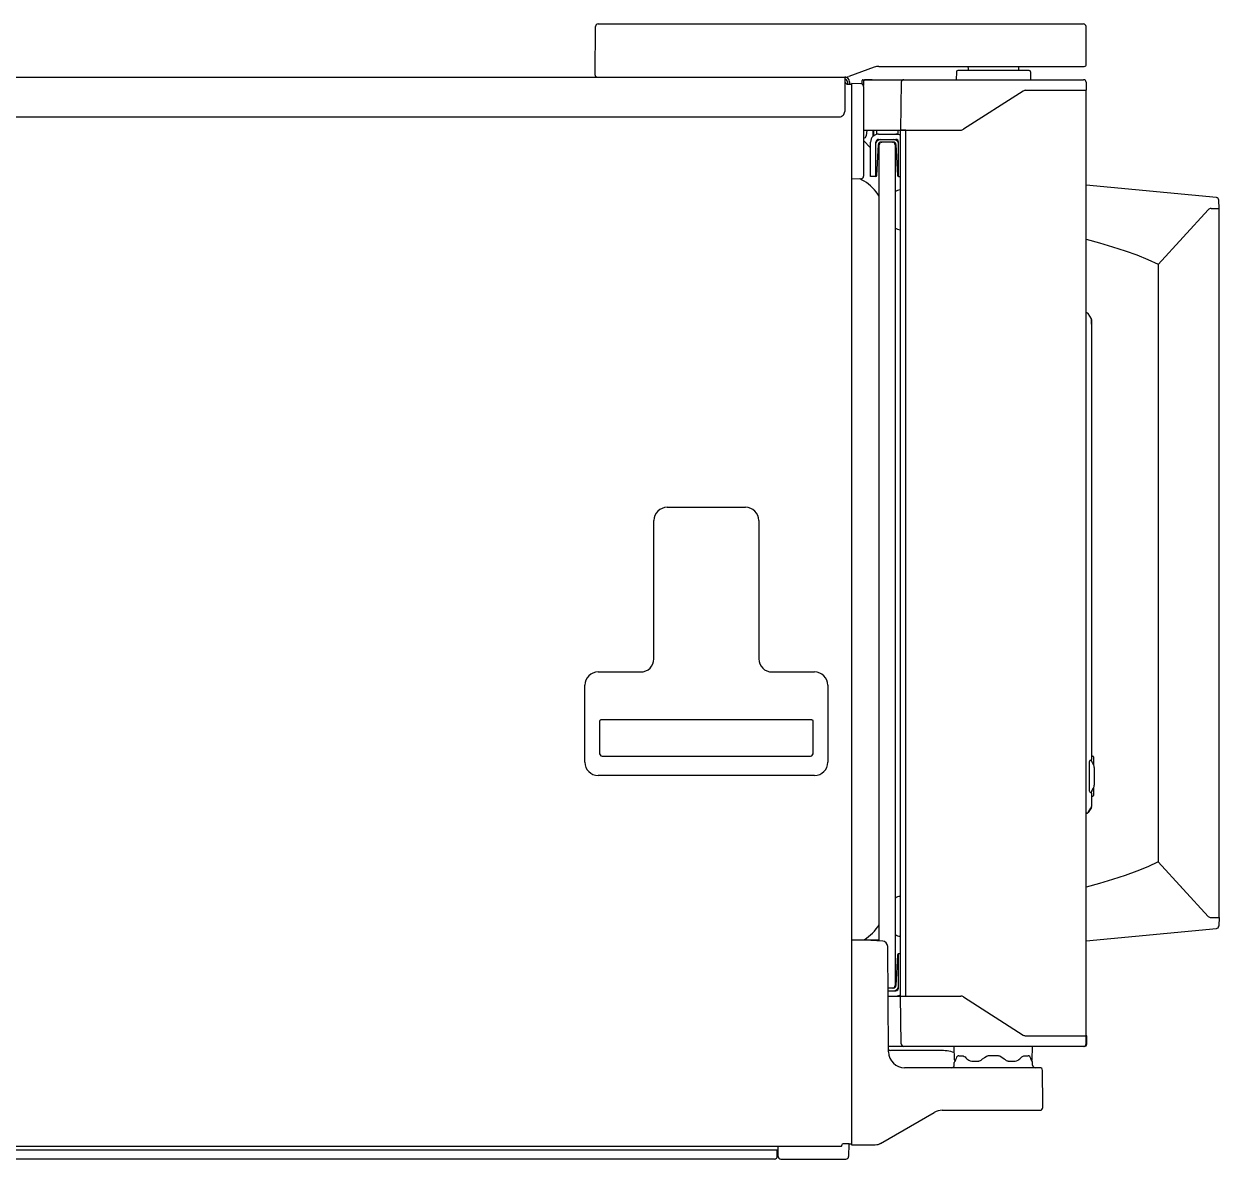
# Model space of a CAD drawing. Header units: millimetres. Extents: x -4975 to 152, y 3757 to 7264.
# Drawn here: x -298.5 to 151.6, y 5611.4 to 6038.8 of the extents above; entities that cross this region are included whole.
import ezdxf

# ---------------------------------------------------------------- set-up
doc = ezdxf.new("R2010")
doc.units = ezdxf.units.MM
doc.header["$LTSCALE"] = 346.5
doc.layers.get('0').update_dxf_attribs({"linetype": 'CONTINUOUS'})
doc.layers.add('GEOM', color=7, linetype='CONTINUOUS')

msp = doc.modelspace()

# ---------------------------------------------------------------- linework, layer by layer
at = {"color": 7, "linetype": 'Continuous'}
for p, q in [((-684.84, 5614.9), (-14.64, 5614.9)), ((9.28, 5616.2), (-684.65, 5616.2)), ((-14.84, 5612.4), (-14.84, 5614.9)), ((-14.48, 5612.39), (-14.51, 5616.2)), ((12.26, 5617.1), (9.69, 5617.1)), ((12.11, 5617.1), (12.03, 5612.38)), ((12.26, 5617.1), (13.16, 5617.1)), ((-15.84, 5611.4), (-683.84, 5611.4)), ((-13.48, 5611.4), (11.03, 5611.4))]:
    msp.add_line(p, q, dxfattribs=at)
for centre, radius, start, end in [((-14.64, 5616.7), 1.8, 270, 274.5882), ((-15.84, 5612.4), 1, 270, 0), ((-13.48, 5612.4), 1, 180.5, 270), ((11.03, 5612.4), 1, 270, 359)]:
    msp.add_arc(centre, radius, start, end, dxfattribs=at)
msp.add_open_spline([(9.28, 5616.2), (9.32, 5616.2), (9.38, 5616.26), (9.44, 5616.35), (9.49, 5616.47), (9.54, 5616.6), (9.61, 5616.81), (9.66, 5616.98), (9.69, 5617.1)], degree=3, knots=[0, 0, 0, 0, 0.121805, 0.218261, 0.339787, 0.483604, 0.645308, 1, 1, 1, 1], dxfattribs=at)
at = {"layer": 'GEOM', "color": 7, "linetype": 'Continuous'}
for p, q in [((-83.44, 6019.8), (-83.28, 6037.81)), ((-82.28, 6038.8), (100.44, 6038.8)), ((101.56, 6023.8), (101.44, 6037.81)), ((21.72, 6022.5), (12.06, 6018.98)), ((23.43, 6022.8), (100.8, 6022.8)), ((101.55, 6023.52), (101.56, 6023.8)), ((-686.04, 6018.79), (10.56, 6018.8)), ((-83.43, 6019.52), (-83.44, 6019.8)), ((-72.64, 6018.8), (10.56, 6018.8)), ((10.56, 6018.8), (10.56, 6005.79)), ((11.03, 6018.8), (10.56, 6018.8)), ((18.01, 6017.85), (20.91, 6017.85)), ((18.01, 6017.8), (18.01, 6017.85)), ((20.91, 6017.8), (20.91, 6017.85)), ((52.61, 6020.81), (52.56, 6017.8)), ((80.01, 6021.3), (53.11, 6021.3)), ((57.08, 6022.32), (57.1, 6021.3)), ((76.03, 6022.32), (76.02, 6021.3)), ((80.51, 6020.81), (80.56, 6017.8)), ((11.36, 6016.1), (13.16, 6016.1)), ((11.56, 6017), (11.56, 6016.1)), ((12.36, 6017), (12.36, 6016.1)), ((12.36, 6017), (12.36, 6016.1)), ((13.16, 6016.4), (13.16, 5616.8)), ((13.16, 6016.1), (13.16, 6016.4)), ((16.69, 6016.27), (13.16, 6016.4)), ((17.14, 6016.14), (17.15, 6017.55)), ((17.4, 6017.8), (100.51, 6017.8)), ((17.62, 6016.81), (17.6, 6015.6)), ((17.66, 6015.27), (17.66, 5981.52)), ((31.87, 6016.81), (31.56, 5998.8)), ((77.77, 6013.48), (55.35, 5999.11)), ((77.77, 6013.48), (55.35, 5999.11)), ((78.84, 6013.8), (101.56, 6013.8)), ((101.51, 6016.81), (101.56, 6013.8)), ((101.56, 5657.8), (101.56, 6013.8)), ((-683.04, 6003.8), (8.56, 6003.8)), ((17.66, 5998.8), (54.27, 5998.8)), ((17.69, 5995.8), (17.66, 5995.8)), ((18.91, 5998.8), (18.69, 5996.69)), ((21.24, 5996.47), (21.28, 5998.8)), ((21.56, 5996.73), (21.57, 5998.8)), ((22.56, 5998.8), (22.56, 5997.3)), ((23.31, 5997.3), (22.56, 5997.3)), ((23.31, 5997.3), (29.81, 5997.3)), ((29.81, 5997.3), (30.56, 5997.3)), ((30.56, 5998.8), (30.56, 5997.3)), ((33.56, 5998.8), (31.56, 5998.8)), ((31.56, 5998.8), (54.27, 5998.8)), ((31.56, 5672.8), (31.56, 5998.8)), ((33.56, 5672.8), (33.56, 5998.8)), ((17.66, 5994.85), (20.31, 5992.2)), ((20.31, 5981.3), (20.31, 5994.3)), ((22.31, 5981.3), (22.31, 5994.3)), ((22.65, 5981.77), (23.26, 5993.35)), ((22.96, 5995.19), (22.96, 5995.23)), ((23.31, 5995.3), (29.81, 5995.3)), ((23.56, 5693.51), (23.56, 5993.3)), ((24.26, 5994.3), (24.56, 5994.3)), ((28.56, 5994.3), (24.56, 5994.3)), ((28.56, 5994.3), (28.86, 5994.3)), ((29.56, 5993.3), (29.56, 5676.8)), ((29.86, 5993.35), (30.47, 5981.77)), ((30.81, 5981.3), (30.81, 5994.3)), ((16.69, 5980.52), (13.16, 5980.4)), ((22.31, 5981.3), (20.31, 5981.3)), ((30.81, 5981.3), (31.56, 5981.3)), ((150.54, 5973.39), (101.56, 5978.05)), ((128.56, 5948.21), (147.43, 5968.81)), ((148.54, 5969.3), (151.56, 5969.3)), ((151.56, 5969.3), (151.45, 5972.43)), ((151.56, 5702.3), (151.56, 5969.3)), ((137.17, 5957.61), (137.17, 5957.65)), ((137.28, 5957.78), (137.28, 5957.73)), ((137.28, 5957.78), (137.28, 5957.73)), ((128.56, 5948.21), (128.56, 5723.38)), ((129.96, 5949.82), (129.96, 5949.74)), ((130.35, 5950.17), (130.35, 5950.25)), ((101.8, 5929.97), (101.56, 5929.98)), ((101.96, 5929.94), (101.8, 5929.97)), ((102.2, 5929.74), (102.17, 5929.78)), ((103.48, 5927.78), (102.2, 5929.74)), ((103.48, 5927.78), (102.2, 5929.74)), ((103.56, 5927.51), (103.56, 5761.89)), ((103.56, 5925.69), (103.56, 5927.34)), ((-56.29, 5856.8), (-26.79, 5856.8)), ((-61.29, 5799.8), (-61.29, 5851.8)), ((-21.79, 5851.8), (-21.79, 5799.8)), ((-82.29, 5794.8), (-66.29, 5794.8)), ((-16.79, 5794.8), (-0.79, 5794.8)), ((-87.29, 5760.8), (-87.29, 5789.8)), ((4.21, 5789.8), (4.21, 5760.8)), ((-81.79, 5776.16), (-81.79, 5764.43)), ((-81.58, 5776.62), (-81.71, 5776.48)), ((-81.4, 5776.71), (-81.58, 5776.62)), ((-81.28, 5776.74), (-81.4, 5776.71)), ((-81.28, 5776.74), (-81.29, 5776.74)), ((-1.8, 5776.74), (-81.28, 5776.74)), ((-1.68, 5776.71), (-1.8, 5776.74)), ((-1.5, 5776.62), (-1.68, 5776.71)), ((-1.37, 5776.47), (-1.5, 5776.62)), ((-1.29, 5764.43), (-1.29, 5776.16)), ((-80.82, 5763.09), (-2.26, 5763.09)), ((103.22, 5761.62), (103.35, 5761.64)), ((103.81, 5763.05), (104.06, 5763.05)), ((104.31, 5762.8), (104.31, 5759.82)), ((102.81, 5749.97), (102.81, 5761.13)), ((104.29, 5759.86), (103.58, 5761.1)), ((104.56, 5758.86), (104.56, 5752.23)), ((-0.79, 5755.8), (-82.29, 5755.8)), ((103.22, 5749.47), (103.35, 5749.45)), ((103.56, 5749.21), (103.56, 5744.09)), ((103.58, 5750), (104.29, 5751.23)), ((103.81, 5748.05), (104.06, 5748.05)), ((104.31, 5751.27), (104.31, 5748.3)), ((102.2, 5741.85), (103.48, 5743.81)), ((103.48, 5743.81), (102.2, 5741.85)), ((102.2, 5741.85), (103.31, 5743.55)), ((101.8, 5741.63), (101.56, 5741.62)), ((101.8, 5741.63), (101.86, 5741.63)), ((101.86, 5741.63), (102.02, 5741.69)), ((102.02, 5741.69), (102.06, 5741.71)), ((102.06, 5741.71), (102.15, 5741.78)), ((102.15, 5741.78), (102.2, 5741.85)), ((128.56, 5723.3), (147.43, 5702.78)), ((129.96, 5721.85), (129.96, 5721.78)), ((130.35, 5721.42), (130.35, 5721.35)), ((137.17, 5713.99), (137.17, 5713.94)), ((137.28, 5713.82), (137.28, 5713.86)), ((137.28, 5713.82), (137.28, 5713.86)), ((148.54, 5702.3), (151.56, 5702.3)), ((151.56, 5702.3), (151.45, 5699.16)), ((23.56, 5693.8), (13.16, 5693.8)), ((24.87, 5693.45), (18.16, 5693.8)), ((101.56, 5693.55), (150.54, 5698.2)), ((27.11, 5651.74), (26.76, 5691.47)), ((30.47, 5688.32), (29.86, 5676.75)), ((30.81, 5688.8), (31.56, 5688.8)), ((30.81, 5675.8), (30.81, 5688.8)), ((28.56, 5675.8), (26.9, 5675.8)), ((28.86, 5675.8), (28.56, 5675.8)), ((30.81, 5675.8), (30.63, 5675.8)), ((26.91, 5674.8), (28.91, 5674.8)), ((26.91, 5674.8), (29.81, 5674.8)), ((26.92, 5672.8), (33.56, 5672.8)), ((31.56, 5672.8), (33.56, 5672.8)), ((31.56, 5672.8), (54.27, 5672.8)), ((31.87, 5654.78), (31.56, 5672.8)), ((55.35, 5672.48), (77.77, 5658.11)), ((78.84, 5657.8), (101.56, 5657.8)), ((101.51, 5654.78), (101.56, 5657.8)), ((101.81, 5657.8), (101.56, 5657.8)), ((101.76, 5654.78), (101.81, 5657.8)), ((100.76, 5653.8), (27.09, 5653.8)), ((51.9, 5648.77), (51.81, 5653.8)), ((81.22, 5648.79), (81.31, 5653.8)), ((46.31, 5652.3), (27.85, 5652.3)), ((52.51, 5649.31), (52.27, 5648.72)), ((52.73, 5649.77), (52.51, 5649.31)), ((52.8, 5649.89), (52.73, 5649.77)), ((53.49, 5650.3), (55.14, 5650.3)), ((55.14, 5650.3), (55.59, 5650.07)), ((55.59, 5650.07), (55.87, 5649.84)), ((56.61, 5649.14), (56.94, 5648.85)), ((77.25, 5649.84), (77.52, 5650.06)), ((77.52, 5650.06), (77.97, 5650.3)), ((77.97, 5650.3), (79.63, 5650.3)), ((80.39, 5649.77), (80.24, 5650)), ((80.39, 5649.77), (80.39, 5649.77)), ((80.6, 5649.33), (80.39, 5649.77)), ((80.84, 5648.73), (80.6, 5649.33)), ((84.05, 5645.8), (33.11, 5645.8)), ((51.81, 5646.8), (51.81, 5647.8)), ((52.27, 5648.72), (52.12, 5648.26)), ((57.83, 5648.37), (58.38, 5648.3)), ((58.38, 5648.3), (61.03, 5648.3)), ((61.78, 5648.54), (61.61, 5648.44)), ((71.34, 5648.54), (71.1, 5648.71)), ((72.09, 5648.3), (71.88, 5648.32)), ((72.09, 5648.3), (74.74, 5648.3)), ((74.74, 5648.3), (75.28, 5648.37)), ((81, 5648.26), (80.84, 5648.73)), ((81.31, 5646.8), (81.31, 5647.8)), ((85.16, 5631.8), (85.05, 5644.81)), ((85.14, 5630.78), (85.16, 5631.8)), ((24.09, 5617.33), (44.28, 5628.99)), ((47.28, 5629.8), (84.14, 5629.8)), ((13.16, 5616.8), (22.09, 5616.8))]:
    msp.add_line(p, q, dxfattribs=at)
for points in [[(101.56, 5957.8), (106.47, 5956.39), (111.43, 5954.89), (116.16, 5953.36), (120.59, 5951.8), (124.75, 5950.14), (128.56, 5948.3)], [(102.17, 5929.78), (102.08, 5929.87), (101.96, 5929.94)], [(-81.71, 5776.48), (-81.78, 5776.28), (-81.79, 5776.16)], [(-1.29, 5776.16), (-1.3, 5776.28), (-1.37, 5776.47)], [(101.8, 5741.63), (101.83, 5741.63), (101.87, 5741.63), (101.9, 5741.64), (101.94, 5741.65)], [(101.94, 5741.65), (101.98, 5741.66), (102.01, 5741.68), (102.05, 5741.7), (102.08, 5741.72)], [(102.08, 5741.72), (102.11, 5741.75), (102.14, 5741.78), (102.17, 5741.81), (102.2, 5741.85), (102.2, 5741.85)], [(128.56, 5723.3), (124.75, 5721.46), (120.59, 5719.79), (116.16, 5718.23), (111.43, 5716.7), (106.47, 5715.2), (101.56, 5713.8)], [(53.49, 5650.3), (53.24, 5650.25), (53, 5650.12), (52.8, 5649.89)], [(55.87, 5649.84), (56.17, 5649.56), (56.61, 5649.14)], [(56.94, 5648.85), (57.28, 5648.6), (57.83, 5648.37)], [(75.28, 5648.37), (75.83, 5648.6), (76.18, 5648.85)], [(76.18, 5648.85), (76.49, 5649.13), (76.94, 5649.54), (77.25, 5649.84)], [(80.24, 5650), (79.95, 5650.23), (79.63, 5650.3)], [(61.61, 5648.44), (61.22, 5648.31), (61.03, 5648.3)], [(71.88, 5648.32), (71.5, 5648.45), (71.34, 5648.54)]]:
    msp.add_lwpolyline(points, dxfattribs=at)
msp.add_lwpolyline([(71.1, 5648.71), (70.56, 5649.08), (69.32, 5649.94, 0.15208), (68.18, 5650.3), (64.94, 5650.3, 0.15097), (63.81, 5649.95), (63.2, 5649.53), (62.38, 5648.96), (61.78, 5648.54)], format="xyb", dxfattribs=at)
for centre, radius, start, end in [((-82.28, 6037.8), 1, 90, 179.5), ((100.44, 6037.8), 1, 0.5, 90), ((23.43, 6017.8), 5, 90, 110), ((55.58, 6022.3), 1.5, 1, 19.5191), ((77.53, 6022.3), 1.5, 160.4809, 179), ((100.8, 6023.55), 0.75, 270, 358), ((-82.68, 6019.55), 0.75, 182, 270), ((10.56, 6017), 1.8, 0, 90), ((10.56, 6017), 1.8, 0, 90), ((10.56, 6017), 1, 0, 90), ((11.03, 6021.8), 3, 270, 290), ((53.11, 6020.8), 0.5, 90, 179), ((80.01, 6020.8), 0.5, 1, 90), ((16.66, 6015.27), 1, 0, 88), ((17.4, 6017.55), 0.25, 89.9991, 179.5), ((18.62, 6016.8), 1, 90, 179), ((32.87, 6016.8), 1, 90, 179), ((78.84, 6011.8), 2, 90, 122.6609), ((100.51, 6016.8), 1, 1, 90), ((17.69, 5996.8), 1, 270.0138, 353.9884), ((23.31, 5994.3), 3, 90, 180), ((21.66, 5997.4), 0.4, 103.8983, 179), ((29.81, 5994.3), 3, 54.2984, 90), ((54.27, 6000.8), 2, 270, 302.6609), ((54.27, 6000.8), 2, 270, 302.6609), ((24.21, 5993.3), 2, 90, 162.246), ((23.31, 5994.3), 1, 90, 180), ((19.96, 5995.19), 3, 352.8778, 0), ((24.26, 5993.3), 1, 90, 177), ((24.56, 5993.3), 1, 90, 180), ((28.56, 5993.3), 1, 0, 90), ((28.86, 5993.3), 1, 3, 90), ((28.91, 5993.3), 2, 17.754, 90), ((29.81, 5994.3), 1, 0, 90), ((13.62, 5972.85), 8, 58.0041, 72.893), ((16.66, 5981.52), 1, 272, 0), ((8.48, 5964.63), 17.7, 31.5143, 58.0041), ((22.15, 5981.8), 0.5, 287.6366, 357), ((30.96, 5981.8), 0.5, 183, 252.3634), ((31.51, 5973.3), 3, 90, 130.7412), ((150.45, 5972.4), 1, 2, 84.5732), ((148.54, 5967.8), 1.5, 90, 137.5), ((31.51, 5964.3), 3, 229.2588, 270), ((101.78, 5929.47), 0.5, 33.0668, 88), ((-56.29, 5851.8), 5, 90, 180), ((-26.79, 5851.8), 5, 0, 90), ((-66.29, 5799.8), 5, 270, 0), ((-16.79, 5799.8), 5, 180, 270), ((-82.29, 5789.8), 5, 90, 180), ((-0.79, 5789.8), 5, 0, 90), ((103.31, 5761.13), 0.5, 100, 180), ((103.31, 5761.89), 0.25, 280, 0), ((105.31, 5762.1), 2, 193.0417, 210), ((103.81, 5763.55), 0.5, 239.3637, 270), ((104.06, 5762.8), 0.25, 0, 90), ((-82.29, 5760.8), 5, 180, 270), ((-0.79, 5760.8), 5, 270, 0), ((102.56, 5758.86), 2, 0, 30), ((103.31, 5749.97), 0.5, 180, 260), ((103.31, 5749.21), 0.25, 0, 80), ((105.31, 5749), 2, 150, 166.9838), ((103.81, 5747.55), 0.5, 90, 120.6363), ((104.06, 5748.3), 0.25, 270, 0), ((102.56, 5752.23), 2, 330, 0), ((103.06, 5744.09), 0.5, 326.9322, 0.0007), ((101.78, 5742.13), 0.5, 272, 326.9332), ((31.51, 5707.3), 3, 90, 130.7412), ((148.54, 5703.8), 1.5, 222.5, 270), ((8.48, 5708.97), 17.7, 301.9959, 328.4857), ((150.45, 5699.2), 1, 275.4268, 358), ((31.51, 5698.3), 3, 229.2588, 270), ((24.76, 5691.45), 2, 0.5, 87), ((30.96, 5688.3), 0.5, 107.6365, 177), ((28.56, 5676.8), 1, 270, 0), ((28.86, 5676.8), 1, 270, 357), ((28.91, 5676.8), 2, 270, 342.246), ((29.81, 5675.8), 1, 270, 0), ((29.81, 5675.8), 3, 279, 305.7016), ((54.27, 5670.8), 2, 57.3391, 90), ((78.84, 5659.8), 2, 237.3391, 270), ((32.87, 5654.8), 1, 181, 270), ((100.51, 5654.8), 1, 270, 359), ((100.76, 5654.8), 1, 270, 359), ((27.85, 5653.3), 1, 221.0722, 270), ((33.11, 5651.8), 6, 180.5, 270), ((46.31, 5632.3), 20, 73.874, 90), ((52.4, 5648.8), 0.5, 182.963, 240.3333), ((80.72, 5648.8), 0.5, 299.6667, 359), ((50.81, 5646.8), 1, 270, 0), ((52.31, 5647.8), 0.5, 112.6999, 180), ((80.81, 5647.8), 0.5, 0, 67.339), ((82.31, 5646.8), 1, 180, 270), ((84.05, 5644.8), 1, 0.5, 90), ((84.14, 5630.8), 1, 270, 359), ((47.28, 5623.8), 6, 90, 120), ((22.09, 5620.8), 4, 270, 300)]:
    msp.add_arc(centre, radius, start, end, dxfattribs=at)
for points, knots in [([(10.56, 6017.16), (10.7, 6016.99), (10.97, 6016.64), (11.23, 6016.28), (11.36, 6016.1)], [0, 0, 0, 0, 0.483639, 1, 1, 1, 1]), ([(8.56, 6003.8), (8.82, 6003.8), (9.34, 6003.9), (10.01, 6004.35), (10.45, 6005.01), (10.56, 6005.53), (10.56, 6005.79)], [0, 0, 0, 0, 0.250158, 0.500224, 0.750158, 1, 1, 1, 1]), ([(18.59, 5993.95), (18.59, 5993.95), (18.58, 5993.95), (18.57, 5993.94), (18.57, 5993.94)], [0, 0, 0, 0, 0.725047, 1, 1, 1, 1]), ([(-81.79, 5764.43), (-81.79, 5764.14), (-81.67, 5763.54), (-81.12, 5763.09), (-80.82, 5763.09)], [0, 0, 0, 0, 0.498976, 1, 1, 1, 1]), ([(-2.26, 5763.09), (-1.97, 5763.09), (-1.42, 5763.54), (-1.29, 5764.14), (-1.29, 5764.43)], [0, 0, 0, 0, 0.501243, 1, 1, 1, 1])]:
    msp.add_open_spline(points, degree=3, knots=knots, dxfattribs=at)
for points in [[(103.56, 5927.51), (103.56, 5927.6), (103.54, 5927.71), (103.46, 5927.75)], [(151.33, 5698.78), (151.4, 5698.91), (151.45, 5699.07), (151.45, 5699.23)]]:
    msp.add_open_spline(points, degree=3, dxfattribs=at)

doc.saveas('drawing.dxf')
